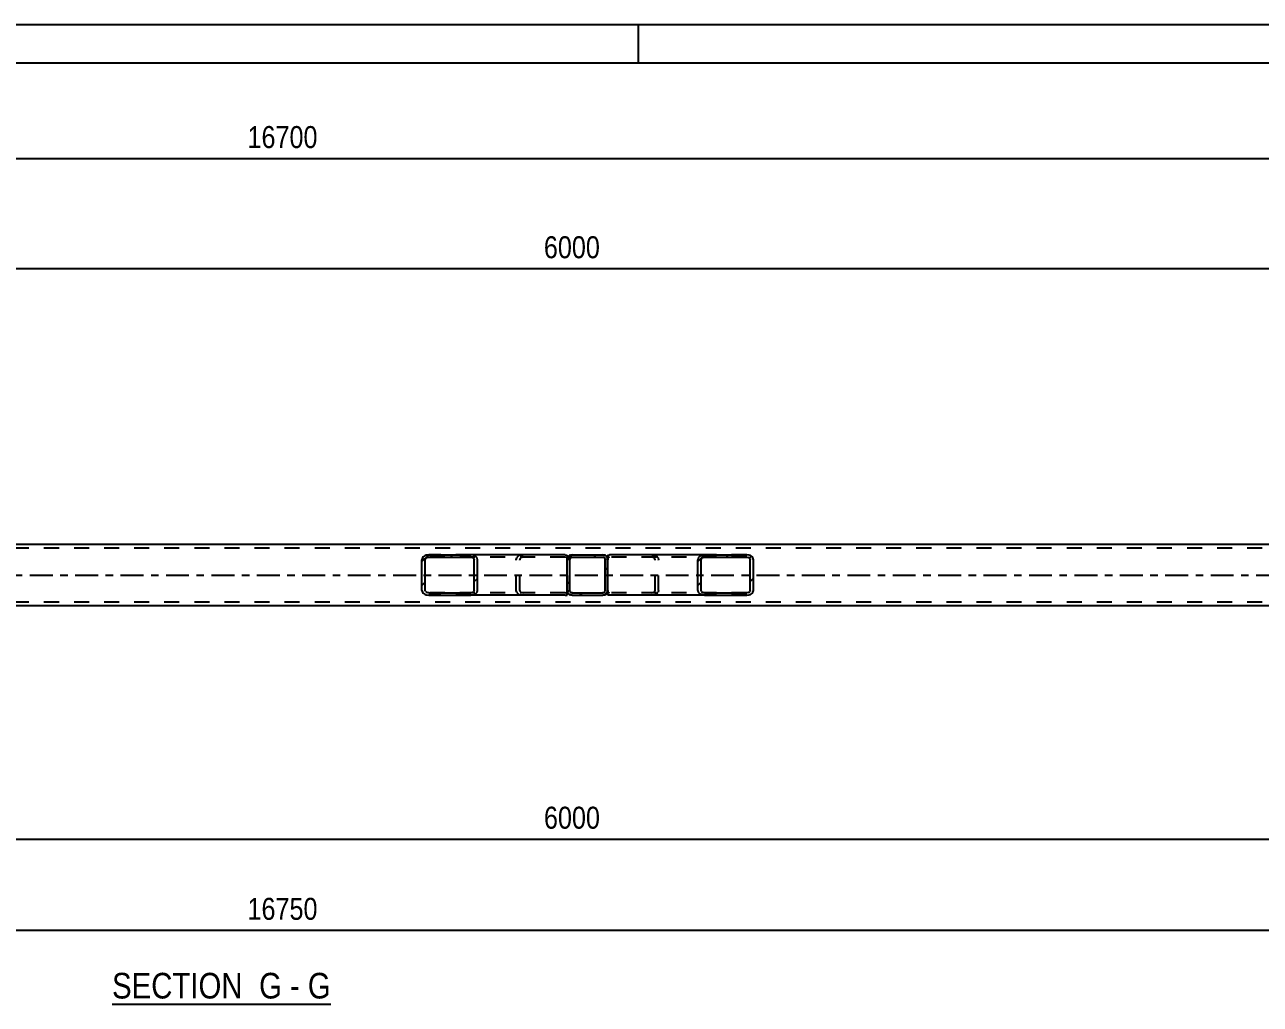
# Model space of a CAD drawing. Header units: millimetres. Extents: x -75 to 766, y -422 to 172.
# Drawn here: x 265.7 to 426.7, y 44 to 171.6 of the extents above; entities that cross this region are included whole.
import ezdxf

# ---------------------------------------------------------------- set-up
doc = ezdxf.new("R2010")
doc.units = ezdxf.units.MM
doc.linetypes.add('DXK_LINE_DOT2', pattern=[3.9198, 1.9599, -1.9599])
doc.linetypes.add('DXK_LINE_DOT3', pattern=[5.9187, 2.979, -0.9799, 0.9799, -0.9799])
doc.styles.add('Arial Narrow', font='ARIALN.TTF', dxfattribs={"height": 0.2})

# ---------------------------------------------------------------- blocks, each defined once
blk = doc.blocks.new('Unknown-386048478-15116')
at = {"color": 5, "linetype": 'Continuous'}
for p, q in [((765.64, 171.6), (-75.36, 171.6)), ((345.64, 166.6), (345.64, 171.6)), ((760.64, 166.6), (-70.36, 166.6))]:
    blk.add_line(p, q, dxfattribs=at)
blk = doc.blocks.new('Unknown-386048478-19 - 47674')
at = {"color": 6, "linetype": 'Continuous'}
blk.add_line((277.06, 44), (305.56, 44), dxfattribs=at)
at = {"color": 0, "linetype": 'Continuous'}
for points in [[(295.17, 44.75), (295.17, 48.25), (277.06, 48.25), (277.06, 44.75)], [(299.2, 44.75), (299.2, 48.25), (296.22, 48.25), (296.22, 44.75)], [(301.52, 44.75), (301.52, 48.25), (300.25, 48.25), (300.25, 44.75)], [(305.56, 44.75), (305.56, 48.25), (302.57, 48.25), (302.57, 44.75)]]:
    blk.add_wipeout(points, dxfattribs=at)
at = {"color": 7, "linetype": 'Continuous', "style": 'Arial Narrow'}
for s, p in [('SECTION ', (277.06, 44.75)), ('G', (296.22, 44.75)), ('G', (302.57, 44.75)), ('-', (300.25, 44.75))]:
    blk.add_text(s, height=3.34, dxfattribs=at).set_placement(p)
blk = doc.blocks.new('Part-386048478-47678 - 47674')
at = {"linetype": 'Continuous'}
h = blk.add_hatch(dxfattribs=at)
h.set_pattern_fill('', scale=0.7, style=0, pattern_type=0)
h.set_pattern_definition([(45, (318.3216, 102.5532), (-1.57154, 1.57154), [])])
h.paths.add_polyline_path([(323.81, 102.55), (318.32, 102.55), (317.99, 102.5), (317.7, 102.37), (317.51, 102.16), (317.44, 101.91), (317.44, 97.91), (317.51, 97.67), (317.7, 97.46), (317.99, 97.32), (318.32, 97.27), (323.81, 97.27), (324.14, 97.32), (324.43, 97.46), (324.62, 97.67), (324.68, 97.91), (324.68, 101.91), (324.62, 102.16), (324.43, 102.37), (324.14, 102.5)])
h.paths.add_polyline_path([(324.12, 102.14), (324.21, 102.04), (324.25, 101.91), (324.25, 97.91), (324.21, 97.79), (324.12, 97.69), (323.97, 97.62), (323.81, 97.59), (318.32, 97.59), (318.15, 97.62), (318.01, 97.69), (317.92, 97.79), (317.88, 97.91), (317.88, 101.91), (317.92, 102.04), (318.01, 102.14), (318.15, 102.21), (318.32, 102.23), (323.81, 102.23), (323.97, 102.21)])
at = {"color": 2, "linetype": 'Continuous'}
for p, q in [((317.51, 102.16), (317.44, 101.91)), ((317.44, 97.91), (317.44, 101.91)), ((317.88, 101.91), (317.92, 102.04)), ((317.88, 97.91), (317.88, 101.91)), ((318.32, 102.55), (317.99, 102.5)), ((318.15, 102.21), (318.32, 102.23)), ((318.32, 102.55), (323.81, 102.55)), ((318.32, 102.23), (323.81, 102.23)), ((336.11, 102.55), (323.81, 102.55)), ((324.14, 102.5), (323.81, 102.55)), ((323.81, 102.23), (323.97, 102.21)), ((324.21, 102.04), (324.25, 101.91)), ((324.25, 97.91), (324.25, 101.91)), ((324.68, 101.91), (324.62, 102.16)), ((324.68, 97.91), (324.68, 101.91)), ((336.11, 102.55), (336.37, 102.52)), ((336.37, 102.52), (336.37, 102.5)), ((336.37, 102.5), (336.37, 102.37)), ((336.37, 102.37), (336.37, 102.16)), ((336.37, 102.16), (336.37, 101.91)), ((336.37, 97.91), (336.37, 101.91)), ((317.44, 97.91), (317.51, 97.67)), ((317.92, 97.79), (317.88, 97.91)), ((317.99, 97.32), (318.32, 97.27)), ((318.32, 97.59), (318.15, 97.62)), ((318.32, 97.59), (323.81, 97.59)), ((318.32, 97.27), (323.81, 97.27)), ((323.97, 97.62), (323.81, 97.59)), ((323.81, 97.27), (324.14, 97.32)), ((336.11, 97.27), (323.81, 97.27)), ((324.25, 97.91), (324.21, 97.79)), ((324.62, 97.67), (324.68, 97.91)), ((336.11, 97.27), (336.37, 97.31)), ((336.37, 97.91), (336.37, 97.67)), ((336.37, 97.67), (336.37, 97.46)), ((336.37, 97.46), (336.37, 97.32)), ((336.37, 97.32), (336.37, 97.31))]:
    blk.add_line(p, q, dxfattribs=at)
at = {"color": 7, "linetype": 'DXK_LINE_DOT2'}
for p, q in [((323.81, 102.55), (318.32, 102.55)), ((336.11, 102.23), (318.32, 102.23)), ((329.74, 101.91), (329.81, 102.16)), ((329.74, 97.91), (329.74, 101.91)), ((330.21, 102.04), (330.18, 101.91)), ((330.18, 97.91), (330.18, 101.91)), ((330.28, 102.5), (330.62, 102.55)), ((330.62, 102.23), (330.45, 102.21)), ((336.28, 102.21), (336.11, 102.23)), ((336.37, 102.17), (336.28, 102.21)), ((336.37, 102.52), (336.37, 102.17)), ((336.37, 102.16), (336.37, 102.17)), ((336.37, 102.14), (336.37, 102.16)), ((336.37, 102.04), (336.37, 102.14)), ((336.37, 101.91), (336.37, 102.04)), ((336.37, 97.91), (336.37, 101.91)), ((336.11, 97.59), (318.32, 97.59)), ((323.81, 97.27), (318.32, 97.27)), ((329.81, 97.67), (329.74, 97.91)), ((330.18, 97.91), (330.21, 97.79)), ((330.62, 97.27), (330.28, 97.32)), ((330.45, 97.62), (330.62, 97.59)), ((336.11, 97.59), (336.28, 97.62)), ((336.28, 97.62), (336.37, 97.66)), ((336.37, 97.79), (336.37, 97.91)), ((336.37, 97.69), (336.37, 97.79)), ((336.37, 97.66), (336.37, 97.69)), ((336.37, 97.31), (336.37, 97.66))]:
    blk.add_line(p, q, dxfattribs=at)
at = {"color": 2, "linetype": 'Continuous'}
for centre, radius, start, end in [((318.19, 101.73), 0.801, 104.5769, 147.6241), ((318.25, 101.82), 0.401, 104.5769, 147.6241), ((323.87, 101.82), 0.401, 32.3759, 75.4231), ((323.94, 101.73), 0.801, 32.3759, 75.4231), ((318.19, 98.1), 0.801, 212.3759, 255.4231), ((318.25, 98.01), 0.401, 212.3759, 255.4231), ((323.87, 98.01), 0.401, 284.5769, 327.6241), ((323.94, 98.1), 0.801, 284.5769, 327.6241)]:
    blk.add_arc(centre, radius, start, end, dxfattribs=at)
at = {"color": 7, "linetype": 'DXK_LINE_DOT2'}
for centre, radius, start, end in [((330.48, 101.73), 0.802, 104.5548, 147.5896), ((330.55, 101.82), 0.401, 104.5548, 147.5896), ((330.48, 98.1), 0.802, 212.4104, 255.4452), ((330.55, 98.01), 0.401, 212.4104, 255.4452)]:
    blk.add_arc(centre, radius, start, end, dxfattribs=at)
blk = doc.blocks.new('Part-386048478-47681 - 47674')
at = {"linetype": 'Continuous'}
h = blk.add_hatch(dxfattribs=at)
h.set_pattern_fill('', scale=0.7, style=0, pattern_type=0)
h.set_pattern_definition([(45, (354.2667, 102.5532), (-1.57154, 1.57154), [])])
h.paths.add_polyline_path([(359.76, 102.55), (354.27, 102.55), (353.93, 102.5), (353.64, 102.37), (353.45, 102.16), (353.39, 101.91), (353.39, 97.91), (353.45, 97.67), (353.64, 97.46), (353.93, 97.32), (354.27, 97.27), (359.76, 97.27), (360.1, 97.32), (360.39, 97.46), (360.58, 97.67), (360.64, 97.91), (360.64, 101.91), (360.58, 102.16), (360.39, 102.37), (360.1, 102.5)])
h.paths.add_polyline_path([(360.07, 102.14), (360.17, 102.04), (360.2, 101.91), (360.2, 97.91), (360.17, 97.79), (360.07, 97.69), (359.93, 97.62), (359.76, 97.59), (354.27, 97.59), (354.1, 97.62), (353.96, 97.69), (353.86, 97.79), (353.83, 97.91), (353.83, 101.91), (353.86, 102.04), (353.96, 102.14), (354.1, 102.21), (354.27, 102.23), (359.76, 102.23), (359.93, 102.21)])
at = {"color": 2, "linetype": 'Continuous'}
for p, q in [((341.65, 102.52), (341.9, 102.55)), ((341.65, 102.5), (341.65, 102.52)), ((341.65, 102.37), (341.65, 102.5)), ((341.65, 102.37), (341.65, 102.17)), ((341.65, 102.16), (341.65, 102.37)), ((341.65, 102.17), (341.65, 102.14)), ((341.65, 102.16), (341.65, 101.98)), ((341.65, 102.14), (341.65, 102.04)), ((341.65, 102.04), (341.65, 101.99)), ((354.27, 102.55), (341.9, 102.55)), ((353.45, 102.16), (353.39, 101.91)), ((353.39, 97.91), (353.39, 101.91)), ((353.83, 101.91), (353.86, 102.04)), ((353.83, 97.91), (353.83, 101.91)), ((354.27, 102.55), (353.93, 102.5)), ((354.1, 102.21), (354.27, 102.23)), ((354.27, 102.55), (359.76, 102.55)), ((354.27, 102.23), (359.76, 102.23)), ((360.1, 102.5), (359.76, 102.55)), ((359.76, 102.23), (359.93, 102.21)), ((360.17, 102.04), (360.2, 101.91)), ((360.2, 97.91), (360.2, 101.91)), ((360.64, 101.91), (360.58, 102.16)), ((360.64, 97.91), (360.64, 101.91)), ((341.65, 97.79), (341.65, 97.84)), ((341.65, 97.67), (341.65, 97.84)), ((341.65, 97.79), (341.65, 97.69)), ((341.65, 97.69), (341.65, 97.66)), ((341.65, 97.46), (341.65, 97.67)), ((341.65, 97.46), (341.65, 97.66)), ((341.65, 97.32), (341.65, 97.46)), ((341.65, 97.31), (341.65, 97.32)), ((341.9, 97.27), (341.65, 97.31)), ((354.27, 97.27), (341.9, 97.27)), ((353.39, 97.91), (353.45, 97.67)), ((353.86, 97.79), (353.83, 97.91)), ((353.93, 97.32), (354.27, 97.27)), ((354.27, 97.59), (354.1, 97.62)), ((354.27, 97.59), (359.76, 97.59)), ((354.27, 97.27), (359.76, 97.27)), ((359.93, 97.62), (359.76, 97.59)), ((359.76, 97.27), (360.1, 97.32)), ((360.2, 97.91), (360.17, 97.79)), ((360.58, 97.67), (360.64, 97.91))]:
    blk.add_line(p, q, dxfattribs=at)
at = {"color": 7, "linetype": 'DXK_LINE_DOT2'}
for p, q in [((341.65, 102.52), (341.65, 102.37)), ((341.74, 102.21), (341.65, 102.17)), ((341.65, 101.99), (341.65, 101.91)), ((341.65, 101.98), (341.65, 101.91)), ((341.65, 97.91), (341.65, 101.91)), ((341.65, 97.91), (341.65, 101.91)), ((341.9, 102.23), (341.74, 102.21)), ((359.76, 102.23), (341.9, 102.23)), ((347.39, 102.55), (347.73, 102.5)), ((347.56, 102.21), (347.39, 102.23)), ((347.83, 101.91), (347.8, 102.04)), ((347.83, 97.91), (347.83, 101.91)), ((348.21, 102.16), (348.27, 101.91)), ((348.27, 97.91), (348.27, 101.91)), ((359.76, 102.55), (354.27, 102.55)), ((341.65, 97.84), (341.65, 97.91)), ((341.65, 97.84), (341.65, 97.91)), ((341.65, 97.66), (341.74, 97.62)), ((341.65, 97.31), (341.65, 97.46)), ((341.74, 97.62), (341.9, 97.59)), ((359.76, 97.59), (341.9, 97.59)), ((347.39, 97.59), (347.56, 97.62)), ((347.73, 97.32), (347.39, 97.27)), ((347.8, 97.79), (347.83, 97.91)), ((348.27, 97.91), (348.21, 97.67)), ((359.76, 97.27), (354.27, 97.27))]:
    blk.add_line(p, q, dxfattribs=at)
for centre, radius, start, end in [((347.46, 101.82), 0.401, 32.4104, 75.4452), ((347.53, 101.73), 0.802, 32.4104, 75.4452), ((347.46, 98.01), 0.401, 284.5548, 327.5896), ((347.53, 98.1), 0.802, 284.5548, 327.5896)]:
    blk.add_arc(centre, radius, start, end, dxfattribs=at)
at = {"color": 2, "linetype": 'Continuous'}
for centre, radius, start, end in [((354.13, 101.73), 0.803, 104.5326, 147.5549), ((354.2, 101.82), 0.401, 104.5326, 147.5549), ((359.83, 101.82), 0.401, 32.4451, 75.4674), ((359.9, 101.73), 0.803, 32.4451, 75.4674), ((354.13, 98.1), 0.803, 212.4451, 255.4674), ((354.2, 98.01), 0.401, 212.4451, 255.4674), ((359.83, 98.01), 0.401, 284.5326, 327.5549), ((359.9, 98.1), 0.803, 284.5326, 327.5549)]:
    blk.add_arc(centre, radius, start, end, dxfattribs=at)
blk = doc.blocks.new('Part-386048478-47685 - 47674')
at = {"linetype": 'Continuous'}
h = blk.add_hatch(dxfattribs=at)
h.set_pattern_fill('', scale=0.7, style=0, pattern_type=0)
h.set_pattern_definition([(45, (337.021, 102.5532), (-1.57154, 1.57154), [])])
h.paths.add_polyline_path([(341.02, 102.55), (337.02, 102.55), (336.78, 102.5), (336.57, 102.37), (336.43, 102.16), (336.38, 101.91), (336.38, 97.91), (336.43, 97.67), (336.57, 97.46), (336.78, 97.32), (337.02, 97.27), (341.02, 97.27), (341.27, 97.32), (341.47, 97.46), (341.61, 97.67), (341.66, 97.91), (341.66, 101.91), (341.61, 102.16), (341.47, 102.37), (341.27, 102.5)])
h.paths.add_polyline_path([(341.25, 102.14), (341.32, 102.04), (341.34, 101.91), (341.34, 97.91), (341.32, 97.79), (341.25, 97.69), (341.14, 97.62), (341.02, 97.59), (337.02, 97.59), (336.9, 97.62), (336.79, 97.69), (336.73, 97.79), (336.7, 97.91), (336.7, 101.91), (336.73, 102.04), (336.79, 102.14), (336.9, 102.21), (337.02, 102.23), (341.02, 102.23), (341.14, 102.21)])
at = {"color": 2, "linetype": 'Continuous'}
for p, q in [((336.37, 101.92), (336.42, 102.16)), ((336.37, 101.91), (336.38, 101.91)), ((336.43, 102.16), (336.38, 101.91)), ((336.38, 97.91), (336.38, 101.91)), ((336.7, 101.91), (336.73, 102.04)), ((336.7, 97.91), (336.7, 101.91)), ((336.76, 102.5), (337.01, 102.55)), ((337.02, 102.55), (336.78, 102.5)), ((336.9, 102.21), (337.02, 102.23)), ((337.01, 102.55), (337.02, 102.55)), ((337.02, 102.55), (337.01, 102.55)), ((337.02, 102.55), (341.02, 102.55)), ((337.02, 102.23), (341.02, 102.23)), ((341.13, 102.21), (341.01, 102.23)), ((341.27, 102.5), (341.02, 102.55)), ((341.02, 102.23), (341.14, 102.21)), ((341.33, 101.91), (341.3, 102.04)), ((341.32, 102.04), (341.34, 101.91)), ((341.33, 101.91), (341.34, 101.91)), ((341.33, 97.91), (341.33, 101.91)), ((341.34, 97.91), (341.34, 101.91)), ((341.66, 101.91), (341.61, 102.16)), ((341.66, 97.91), (341.66, 101.91)), ((336.37, 97.91), (336.38, 97.91)), ((336.42, 97.67), (336.37, 97.91)), ((336.38, 97.91), (336.43, 97.67)), ((336.73, 97.79), (336.7, 97.91)), ((337.01, 97.27), (336.76, 97.32)), ((336.78, 97.32), (337.02, 97.27)), ((337.02, 97.59), (336.9, 97.62)), ((337.01, 97.27), (337.02, 97.27)), ((337.02, 97.27), (337.01, 97.27)), ((337.02, 97.59), (341.02, 97.59)), ((337.02, 97.27), (341.02, 97.27)), ((341.01, 97.59), (341.13, 97.62)), ((341.14, 97.62), (341.02, 97.59)), ((341.02, 97.27), (341.27, 97.32)), ((341.3, 97.79), (341.33, 97.91)), ((341.34, 97.91), (341.32, 97.79)), ((341.33, 97.91), (341.34, 97.91)), ((341.61, 97.67), (341.66, 97.91))]:
    blk.add_line(p, q, dxfattribs=at)
at = {"color": 7, "linetype": 'DXK_LINE_DOT2'}
for p, q in [((336.37, 101.91), (336.37, 101.92)), ((336.37, 101.91), (336.37, 101.91)), ((336.37, 97.91), (336.37, 101.91)), ((336.71, 102.04), (336.69, 101.91)), ((336.69, 101.91), (336.7, 101.91)), ((336.69, 97.91), (336.69, 101.91)), ((337.01, 102.23), (336.88, 102.21)), ((337.01, 102.23), (337.02, 102.23)), ((337.01, 102.23), (341.01, 102.23)), ((337.02, 102.55), (341.02, 102.55)), ((341.01, 102.55), (341.25, 102.5)), ((341.01, 102.23), (341.02, 102.23)), ((341.6, 102.16), (341.65, 101.91)), ((341.65, 97.91), (341.65, 101.91)), ((341.65, 101.91), (341.66, 101.91)), ((336.37, 97.91), (336.37, 97.91)), ((336.37, 97.91), (336.37, 97.91)), ((336.69, 97.91), (336.7, 97.91)), ((336.69, 97.91), (336.71, 97.79)), ((336.88, 97.62), (337.01, 97.59)), ((337.01, 97.59), (337.02, 97.59)), ((337.01, 97.59), (341.01, 97.59)), ((337.02, 97.27), (341.02, 97.27)), ((341.01, 97.59), (341.02, 97.59)), ((341.25, 97.32), (341.01, 97.27)), ((341.65, 97.91), (341.6, 97.67)), ((341.65, 97.91), (341.66, 97.91))]:
    blk.add_line(p, q, dxfattribs=at)
at = {"color": 2, "linetype": 'Continuous'}
for centre, radius, start, end in [((337.01, 101.91), 0.64, 112.5, 157.5), ((337.02, 101.91), 0.64, 112.5, 157.5), ((337.02, 101.91), 0.32, 112.5, 157.5), ((341.01, 101.91), 0.32, 22.5, 67.5), ((341.02, 101.91), 0.32, 22.5, 67.5), ((341.02, 101.91), 0.64, 22.5, 67.5), ((337.01, 97.91), 0.64, 202.5, 247.5), ((337.02, 97.91), 0.64, 202.5, 247.5), ((337.02, 97.91), 0.32, 202.5, 247.5), ((341.01, 97.91), 0.32, 292.5, 337.5), ((341.02, 97.91), 0.32, 292.5, 337.5), ((341.02, 97.91), 0.64, 292.5, 337.5)]:
    blk.add_arc(centre, radius, start, end, dxfattribs=at)
at = {"color": 7, "linetype": 'DXK_LINE_DOT2'}
for centre, radius, start, end in [((337.01, 101.91), 0.32, 112.5, 157.5), ((341.01, 101.91), 0.64, 22.5, 67.5), ((337.01, 97.91), 0.32, 202.5, 247.5), ((341.01, 97.91), 0.64, 292.5, 337.5)]:
    blk.add_arc(centre, radius, start, end, dxfattribs=at)
blk = doc.blocks.new('Part-386048478-47755 - 47674')
at = {"color": 7, "linetype": 'DXK_LINE_DOT2'}
for p, q in [((587.65, 103.43), (-0.01, 103.43)), ((587.65, 96.39), (-0.01, 96.39))]:
    blk.add_line(p, q, dxfattribs=at)
at = {"color": 2, "linetype": 'Continuous'}
for p, q in [((587.65, 103.91), (4.81, 103.91)), ((587.65, 95.91), (4.81, 95.91))]:
    blk.add_line(p, q, dxfattribs=at)
at = {"color": 7, "linetype": 'DXK_LINE_DOT3'}
blk.add_line((0, 99.91), (587.65, 99.91), dxfattribs=at)
blk = doc.blocks.new('StraightDimension-386048478-50427 - 47674')
at = {"color": 7, "linetype": 'Continuous'}
for p, q in [((456.99, 115.97), (456.99, 150.27)), ((216.99, 115.97), (216.99, 148.44)), ((218.49, 140.43), (215.49, 139.23)), ((455.49, 139.23), (458.49, 140.43)), ((216.99, 139.83), (456.99, 139.83))]:
    blk.add_line(p, q, dxfattribs=at)
at = {"color": 0, "linetype": 'Continuous'}
blk.add_wipeout([(456.39, 150.87), (452.19, 150.87), (452.19, 140.53), (456.39, 140.53)], dxfattribs=at)
at = {"color": 0}
blk.add_wipeout([(341.24, 140.58), (341.24, 144.78), (332.73, 144.78), (332.73, 140.58)], dxfattribs=at)
at = {"color": 3, "linetype": 'Continuous', "style": 'Arial Narrow'}
blk.add_text('11425', height=2.863, rotation=90.0002, dxfattribs=at).set_placement((455.79, 141.13))
at = {"color": 3, "style": 'Arial Narrow'}
blk.add_text('6000', height=2.863, dxfattribs=at).set_placement((333.33, 141.18))
blk = doc.blocks.new('StraightDimension-386048478-54163 - 47674')
at = {"color": 7, "linetype": 'Continuous'}
blk.add_line((-1.01, 53.65), (599.56, 53.65), dxfattribs=at)
at = {"color": 0}
blk.add_wipeout([(304.45, 54.4), (304.45, 58.6), (294.11, 58.6), (294.11, 54.4)], dxfattribs=at)
at = {"color": 3, "style": 'Arial Narrow'}
blk.add_text('16750', height=2.863, dxfattribs=at).set_placement((294.71, 55))
blk = doc.blocks.new('StraightDimension-386048478-54169 - 47674')
at = {"color": 7, "linetype": 'Continuous'}
blk.add_line((0.01, 154.18), (598.55, 154.18), dxfattribs=at)
at = {"color": 0}
blk.add_wipeout([(304.45, 154.93), (304.45, 159.13), (294.11, 159.13), (294.11, 154.93)], dxfattribs=at)
at = {"color": 3, "style": 'Arial Narrow'}
blk.add_text('16700', height=2.863, dxfattribs=at).set_placement((294.71, 155.53))
blk = doc.blocks.new('StraightDimension-386048478-60619 - 47674')
at = {"color": 7, "linetype": 'Continuous'}
for p, q in [((216.99, 83.78), (216.99, 56.91)), ((456.99, 83.69), (456.99, 55.08)), ((218.49, 66.12), (215.49, 64.92)), ((455.49, 64.92), (458.49, 66.12)), ((216.99, 65.52), (456.99, 65.52))]:
    blk.add_line(p, q, dxfattribs=at)
at = {"color": 0}
blk.add_wipeout([(341.25, 66.27), (341.25, 70.47), (332.74, 70.47), (332.74, 66.27)], dxfattribs=at)
at = {"color": 0, "linetype": 'Continuous'}
blk.add_wipeout([(456.39, 64.82), (452.19, 64.82), (452.19, 54.48), (456.39, 54.48)], dxfattribs=at)
at = {"color": 3, "style": 'Arial Narrow'}
blk.add_text('6000', height=2.863, dxfattribs=at).set_placement((333.34, 66.87))
at = {"color": 3, "linetype": 'Continuous', "style": 'Arial Narrow'}
blk.add_text('11425', height=2.863, rotation=90.0002, dxfattribs=at).set_placement((455.79, 55.08))

msp = doc.modelspace()

# ---------------------------------------------------------------- block references
for name in ['Unknown-386048478-15116', 'Part-386048478-47755 - 47674', 'Part-386048478-47678 - 47674', 'Part-386048478-47685 - 47674', 'Part-386048478-47681 - 47674']:
    msp.add_blockref(name, (0, 0))

# ---------------------------------------------------------------- next in the draw order: block references
for name in ['StraightDimension-386048478-50427 - 47674', 'StraightDimension-386048478-54163 - 47674', 'Unknown-386048478-19 - 47674']:
    msp.add_blockref(name, (0, 0))

# ---------------------------------------------------------------- next in the draw order: block references
for name in ['StraightDimension-386048478-54169 - 47674', 'StraightDimension-386048478-60619 - 47674']:
    msp.add_blockref(name, (0, 0))

doc.saveas('drawing.dxf')
